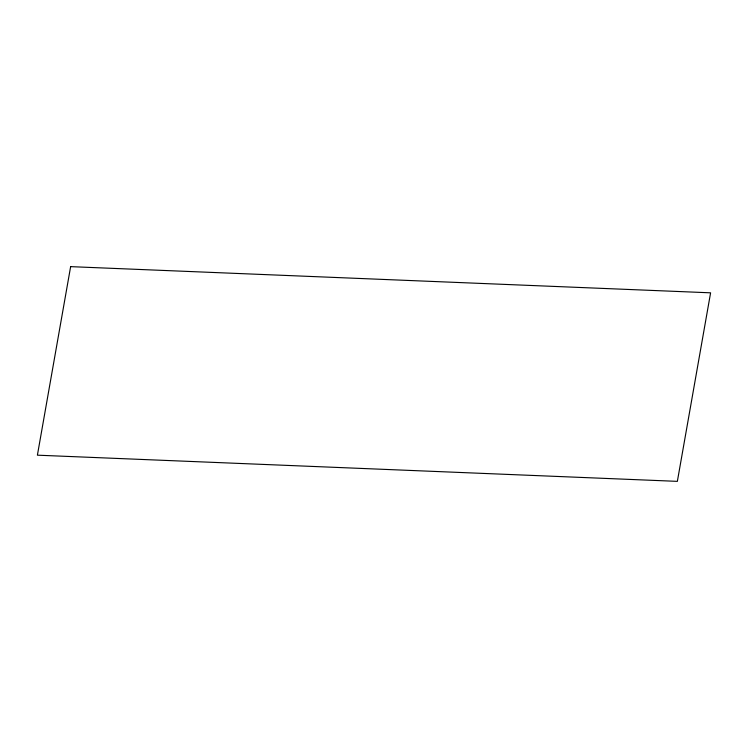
<?xml version="1.0" encoding="UTF-8"?>
<svg xmlns="http://www.w3.org/2000/svg" width="748" height="748" viewBox="0 0 748 748"><rect width="100%" height="100%" fill="white"/><g stroke="black" fill="none" stroke-linecap="round" stroke-linejoin="round"><path stroke-width="1.12" d="M70.639 266.643L37.4 455.177L677.361 481.357L710.6 292.823L70.639 266.643"/></g></svg>
